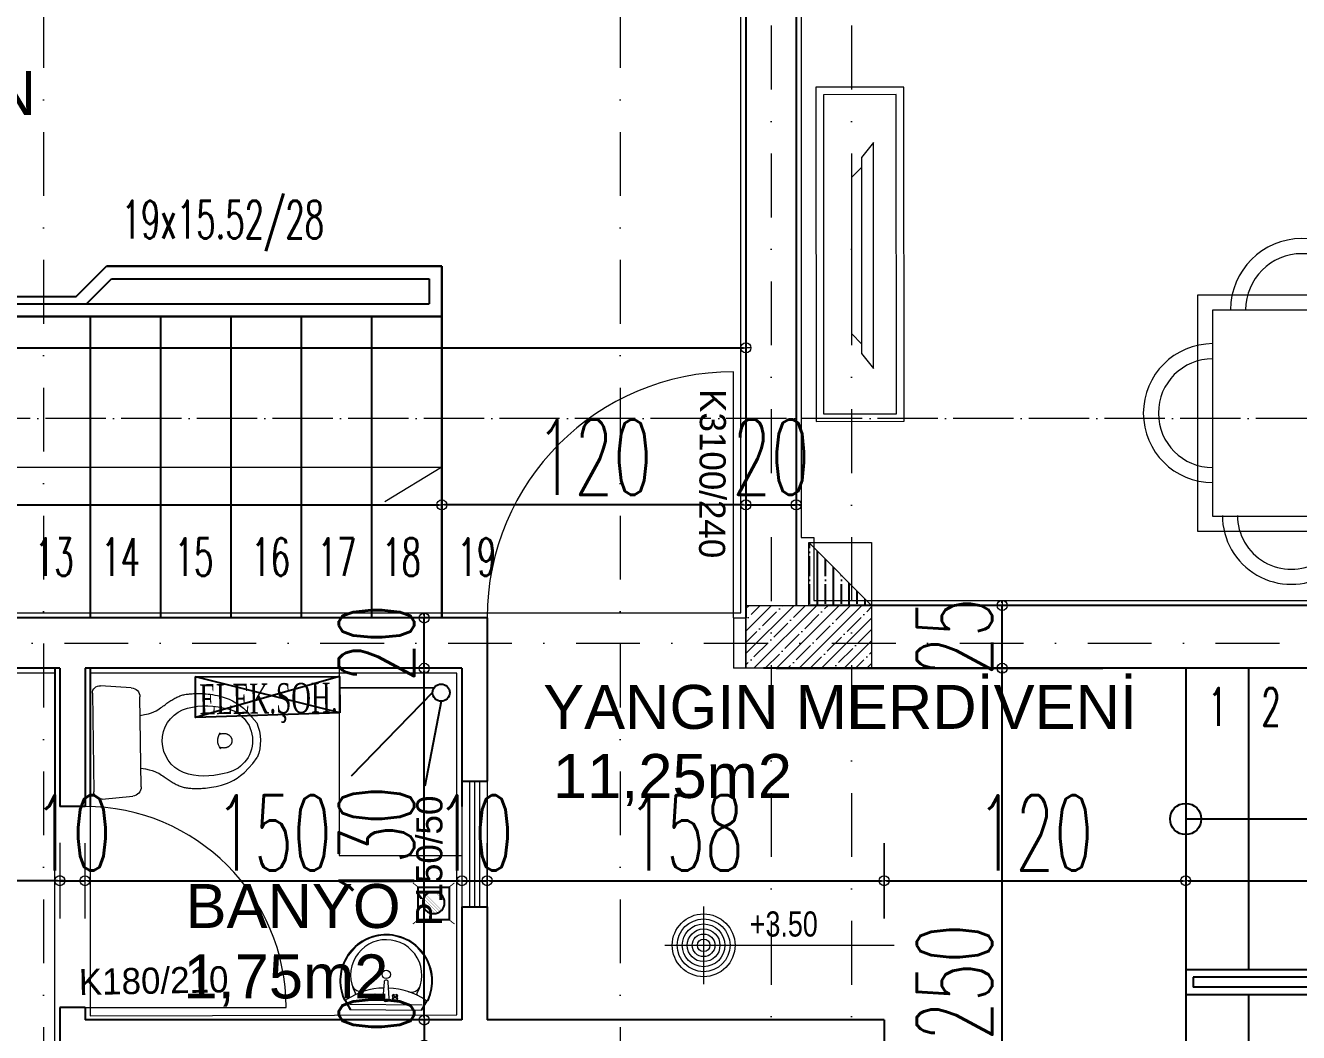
# Model space of a CAD drawing. Header units: millimetres. Extents: x -16104 to 67872, y -88009 to 12107.
# Drawn here: x 12105 to 12612, y 10345 to 10746 of the extents above; entities that cross this region are included whole.
import ezdxf

# ---------------------------------------------------------------- set-up
doc = ezdxf.new("R2010")
doc.units = ezdxf.units.MM
for name, pattern in [('ACAD_ISO04W100', [30, 24, -3, 0, -3]), ('ACAD_ISO07W100', [3, 0, -3]), ('DASHDOTX2', [50.8, 25.4, -12.7, 0, -12.7])]:
    doc.linetypes.add(name, pattern=pattern)
doc.layers.get('0').update_dxf_attribs({"color": 241})
for name, color, linetype, lineweight in [('AKS', 1, 'ACAD_ISO07W100', 5), ('akslar', 144, 'Continuous', 20), ('baca', 46, 'Continuous', 5), ('duvar', 123, 'Continuous', 25), ('emsal&kolon', 1, 'Continuous', 5), ('kapı', 3, 'Continuous', 5), ('kolon', 1, 'Continuous', 5), ('KOTLAR', 5, 'Continuous', 20), ('merdiven', 4, 'Continuous', 25), ('OLCU', 54, 'Continuous', 13), ('PASEMCON', 2, 'Continuous', 9), ('pencere', 5, 'Continuous', 5), ('POZ', 36, 'Continuous', 18), ('SıVA', 40, 'Continuous', 9), ('tefriş', 30, 'Continuous', 5), ('YAZI', 22, 'Continuous', 18), ('ÖLÇÜ', 252, 'Continuous', 20)]:
    doc.layers.add(name, color=color, linetype=linetype, lineweight=lineweight)
doc.layers.add('tarama korıdor', color=33, linetype='Continuous')
doc.styles.add('DIM', font='Txttw.shx', dxfattribs={"width": 0.6})
doc.styles.add('DIN', font='times.ttf', dxfattribs={"width": 0.6})
doc.styles.add('M2', font='stylu.ttf', dxfattribs={"height": 10})
doc.styles.add('TSIMPLEX', font='tsimplex', dxfattribs={"width": 0.8})
doc.dimstyles.new('50', dxfattribs={"dimscale": 0, "dimtxt": 30, "dimasz": 1, "dimexe": 0, "dimexo": 2, "dimgap": 4, "dimtad": 1, "dimdec": 0, "dimzin": 0, "dimdsep": 46, "dimtxsty": 'DIM', "dimblk1": 'DOT', "dimblk2": 'DOT', "dimsah": 1, "dimcen": 1.5, "dimdle": 3, "dimse1": 1, "dimse2": 1, "dimclrd": 256, "dimclre": 9, "dimclrt": 256, "dimadec": 0, "dimazin": 0, "dimtfac": 0.24, "dimtdec": 0, "dimtix": 1, "dimtmove": 2, "dimatfit": 3, "dimldrblk": 'DOT', "dimfxl": 0, "dimtolj": 1, "dimtzin": 15, "dimarcsym": 0})

# ---------------------------------------------------------------- blocks, each defined once
blk = doc.blocks.new('lavabo')
at = {"layer": 'tefriş', "linetype": 'Continuous'}
for p, q in [((-22.77, -4.94), (-19.92, 0)), ((-22.43, -5.14), (-19.46, 0)), ((-19.92, 0), (19.92, 0)), ((19.46, 0), (22.43, -5.14)), ((19.92, 0), (22.77, -4.94)), ((19.92, -2.7), (-19.92, -2.7)), ((-6.25, -5.54), (-6.77, -6.08)), ((-6.77, -6.08), (-6.31, -7.1)), ((-6.51, -5.81), (-3.84, -8.34)), ((-6.44, -8.41), (-3.91, -5.74)), ((-5.2, -5.94), (-6.25, -5.54)), ((-4.18, -5.48), (-5.2, -5.94)), ((-3.64, -6), (-4.18, -5.48)), ((-4.04, -7.04), (-3.64, -6)), ((-1.17, -15.33), (-1.76, -6.54)), ((1.76, -6.26), (1.14, -15.33)), ((3.38, -5.9), (3.91, -5.38)), ((3.81, -6.94), (3.38, -5.9)), ((3.38, -7.98), (3.81, -6.94)), ((6.25, -8.24), (3.65, -5.64)), ((6.25, -5.64), (3.65, -8.24)), ((3.91, -5.38), (4.95, -5.81)), ((4.95, -5.81), (5.99, -5.38)), ((5.99, -5.38), (6.51, -5.9)), ((6.51, -5.9), (6.08, -6.94)), ((6.08, -6.94), (6.51, -7.98)), ((-6.31, -7.1), (-6.71, -8.15)), ((-6.71, -8.15), (-6.17, -8.66)), ((-6.17, -8.66), (-5.15, -8.21)), ((-5.15, -8.21), (-4.1, -8.61)), ((-4.1, -8.61), (-3.58, -8.07)), ((-3.58, -8.07), (-4.04, -7.04)), ((3.91, -8.51), (3.38, -7.98)), ((4.95, -8.08), (3.91, -8.51)), ((5.99, -8.51), (4.95, -8.08)), ((6.51, -7.98), (5.99, -8.51))]:
    blk.add_line(p, q, dxfattribs=at)
at = {"layer": 'tefriş', "linetype": 'Continuous', "extrusion": (0, 0, -1)}
for centre, major_axis, ratio, start_param, end_param in [((0, -16), (-18.1, -18.1), 1, 5.497787, 7.48683), ((0, -16), (-17.82, -17.82), 1, 5.497787, 7.48683), ((-22.66, -5.93), (-0.566, -0.566), 1, 1.203644, 1.828723), ((-23.47, -4.54), (-0.566, 0.566), 1, 2.879793, 3.399519), ((-22.66, -5.93), (-0.283, 0.283), 1, -0.367152, 0.257926), ((-23.47, -4.54), (-0.849, -0.849), 1, 4.45059, 4.970315), ((-22.3, -6.09), (-0.566, -0.566), 1, 1.828723, 2.945097), ((-0.28, 26.67), (-27.35, -27.35), 1, 5.526576, 6.089571), ((0, -6.4), (-1.25, -1.25), 1, 0.7034, 3.844992), ((0, -16), (-18.1, -18.1), 1, 3.508745, 5.497787), ((0, -16), (-17.82, -17.82), 1, 3.508745, 5.497787), ((0.28, 26.67), (-27.35, -27.35), 1, 4.906004, 5.469573), ((22.3, -6.09), (-0.566, 0.566), 1, 0.196496, 1.31287), ((23.47, -4.54), (-0.849, 0.849), 1, 4.454463, 4.974188), ((23.47, -4.54), (-0.566, -0.566), 1, 6.025259, 6.544985), ((22.66, -5.93), (-0.283, 0.283), 1, 1.31287, 1.937948), ((22.66, -5.93), (-0.566, 0.566), 1, 1.31287, 1.937948), ((0, -19.04), (-13.92, 13.92), 1, 3.926991, 6.023888), ((-13.8, -15.22), (-3.8, -3.8), 1, 1.128011, 2.639725), ((-17.71, -8.76), (-0.566, -0.566), 1, 2.805213, 4.453092), ((0, -19.04), (-13.92, 13.92), 1, 1.830093, 3.926991), ((13.8, -15.22), (-3.8, -3.8), 1, 2.072664, 3.584378), ((17.71, -8.76), (-0.566, -0.566), 1, 0.259297, 1.907176), ((-0.01, -19.56), (0, 2.35), 0.991954, 1.570796326779968, 7.853981633959554), ((-0.01, -15.24), (-0.82, 0.82), 1, 2.438193, 5.415789)]:
    blk.add_ellipse(centre, major_axis=major_axis, ratio=ratio, start_param=start_param, end_param=end_param, dxfattribs=at)
blk = doc.blocks.new('klozet')
at = {"layer": 'tefriş', "linetype": 'Continuous'}
for p, q in [((3.25, 22.57), (15.54, 21.55)), ((0, -19.58), (0, 19.58)), ((18.91, 17.89), (18.91, -17.89)), ((29.64, 15.18), (30.02, 15.45)), ((30.02, 15.45), (30.4, 15.7)), ((30.4, 15.7), (30.79, 15.96)), ((30.79, 15.96), (31.18, 16.21)), ((31.18, 16.21), (31.58, 16.45)), ((31.58, 16.45), (31.98, 16.68)), ((31.98, 16.68), (32.38, 16.91)), ((32.38, 16.91), (32.78, 17.13)), ((32.78, 17.13), (33.18, 17.33)), ((33.18, 17.33), (33.58, 17.53)), ((33.58, 17.53), (33.97, 17.7)), ((33.97, 17.7), (34.36, 17.87)), ((34.36, 17.87), (34.75, 18.02)), ((34.75, 18.02), (35.14, 18.15)), ((35.14, 18.15), (35.54, 18.28)), ((35.54, 18.28), (35.95, 18.39)), ((35.95, 18.39), (36.37, 18.48)), ((36.37, 18.48), (36.8, 18.57)), ((36.8, 18.57), (37.26, 18.64)), ((37.26, 18.64), (37.72, 18.7)), ((37.72, 18.7), (38.2, 18.75)), ((38.2, 18.75), (38.69, 18.79)), ((38.69, 18.79), (39.18, 18.82)), ((39.18, 18.82), (39.68, 18.85)), ((39.68, 18.85), (40.18, 18.87)), ((40.18, 18.87), (40.67, 18.89)), ((40.67, 18.89), (41.16, 18.9)), ((41.16, 18.9), (41.66, 18.9)), ((41.66, 18.9), (42.17, 18.9)), ((42.17, 18.9), (42.7, 18.89)), ((42.7, 18.89), (43.26, 18.86)), ((43.26, 18.86), (43.87, 18.83)), ((43.87, 18.83), (44.52, 18.78)), ((44.52, 18.78), (45.24, 18.71)), ((45.24, 18.71), (46.03, 18.62)), ((46.03, 18.62), (46.88, 18.51)), ((46.88, 18.51), (47.8, 18.36)), ((47.8, 18.36), (48.78, 18.18)), ((48.78, 18.18), (49.81, 17.95)), ((49.81, 17.95), (50.9, 17.66)), ((50.9, 17.66), (52.04, 17.32)), ((52.04, 17.32), (53.23, 16.91)), ((53.23, 16.91), (54.46, 16.42)), ((54.46, 16.42), (55.75, 15.8)), ((55.75, 15.8), (57.1, 15.02)), ((18.91, 10.5), (20.67, 10.81)), ((20.67, 10.81), (22.16, 11.15)), ((22.16, 11.15), (23.39, 11.51)), ((23.39, 11.51), (24.42, 11.88)), ((24.42, 11.88), (25.26, 12.26)), ((25.26, 12.26), (25.97, 12.64)), ((25.97, 12.64), (26.56, 13.02)), ((26.56, 13.02), (27.09, 13.38)), ((27.09, 13.38), (27.58, 13.72)), ((27.58, 13.72), (28.03, 14.04)), ((28.03, 14.04), (28.46, 14.34)), ((28.46, 14.34), (28.87, 14.64)), ((28.87, 14.64), (29.26, 14.92)), ((29.26, 14.92), (29.64, 15.18)), ((57.1, 15.02), (58.53, 14.02)), ((58.53, 14.02), (60.05, 12.75)), ((60.05, 12.75), (61.66, 11.16)), ((61.66, 11.16), (63.38, 9.22)), ((63.38, 9.22), (65.22, 6.86)), ((50.48, 2.72), (50.35, 2.67)), ((50.64, 2.77), (50.48, 2.72)), ((50.82, 2.81), (50.64, 2.77)), ((51.02, 2.85), (50.82, 2.81)), ((51.23, 2.88), (51.02, 2.85)), ((51.44, 2.91), (51.23, 2.88)), ((51.66, 2.93), (51.44, 2.91)), ((51.87, 2.94), (51.66, 2.93)), ((52.06, 2.95), (51.87, 2.94)), ((52.26, 2.94), (52.06, 2.95)), ((52.44, 2.93), (52.26, 2.94)), ((52.61, 2.9), (52.44, 2.93)), ((52.78, 2.87), (52.61, 2.9)), ((52.94, 2.83), (52.78, 2.87)), ((53.09, 2.79), (52.94, 2.83)), ((53.25, 2.74), (53.09, 2.79)), ((53.39, 2.68), (53.25, 2.74)), ((53.54, 2.62), (53.39, 2.68)), ((53.68, 2.54), (53.54, 2.62)), ((53.81, 2.47), (53.68, 2.54)), ((53.94, 2.39), (53.81, 2.47)), ((54.07, 2.3), (53.94, 2.39)), ((54.19, 2.2), (54.07, 2.3)), ((54.31, 2.1), (54.19, 2.2)), ((54.42, 2), (54.31, 2.1)), ((54.52, 1.89), (54.42, 2)), ((54.62, 1.77), (54.52, 1.89)), ((54.72, 1.66), (54.62, 1.77)), ((54.8, 1.53), (54.72, 1.66)), ((54.88, 1.41), (54.8, 1.53)), ((54.95, 1.28), (54.88, 1.41)), ((55.02, 1.15), (54.95, 1.28)), ((55.08, 1.01), (55.02, 1.15)), ((55.13, 0.88), (55.08, 1.01)), ((55.17, 0.74), (55.13, 0.88)), ((55.21, 0.6), (55.17, 0.74)), ((55.23, 0.46), (55.21, 0.6)), ((55.25, 0.32), (55.23, 0.46)), ((55.26, 0.18), (55.25, 0.32)), ((55.27, 0.04), (55.26, 0.18)), ((55.26, -0.1), (55.27, 0.04)), ((50.35, -2.59), (50.48, -2.64)), ((50.48, -2.64), (50.64, -2.69)), ((50.64, -2.69), (50.82, -2.73)), ((50.82, -2.73), (51.02, -2.77)), ((51.02, -2.77), (51.23, -2.8)), ((51.23, -2.8), (51.44, -2.83)), ((51.44, -2.83), (51.66, -2.85)), ((51.66, -2.85), (51.87, -2.86)), ((51.87, -2.86), (52.06, -2.87)), ((52.06, -2.87), (52.26, -2.86)), ((52.26, -2.86), (52.44, -2.85)), ((52.44, -2.85), (52.61, -2.82)), ((52.61, -2.82), (52.78, -2.79)), ((52.78, -2.79), (52.94, -2.75)), ((52.94, -2.75), (53.09, -2.71)), ((53.09, -2.71), (53.25, -2.66)), ((53.25, -2.66), (53.39, -2.6)), ((53.39, -2.6), (53.54, -2.54)), ((53.54, -2.54), (53.68, -2.47)), ((53.68, -2.47), (53.81, -2.39)), ((53.81, -2.39), (53.94, -2.31)), ((53.94, -2.31), (54.07, -2.22)), ((54.07, -2.22), (54.19, -2.12)), ((54.19, -2.12), (54.31, -2.02)), ((54.31, -2.02), (54.42, -1.92)), ((54.42, -1.92), (54.52, -1.81)), ((54.52, -1.81), (54.62, -1.69)), ((54.62, -1.69), (54.72, -1.58)), ((54.72, -1.58), (54.8, -1.45)), ((54.8, -1.45), (54.88, -1.33)), ((54.88, -1.33), (54.95, -1.2)), ((54.95, -1.2), (55.02, -1.07)), ((55.02, -1.07), (55.08, -0.93)), ((55.08, -0.93), (55.13, -0.8)), ((55.13, -0.8), (55.17, -0.66)), ((55.17, -0.66), (55.21, -0.52)), ((55.21, -0.52), (55.23, -0.38)), ((55.23, -0.38), (55.25, -0.24)), ((55.25, -0.24), (55.26, -0.1)), ((61.66, -11.16), (63.38, -9.22)), ((63.38, -9.22), (65.22, -6.86)), ((18.91, -10.5), (20.67, -10.81)), ((20.67, -10.81), (22.16, -11.15)), ((22.16, -11.15), (23.39, -11.51)), ((23.39, -11.51), (24.42, -11.88)), ((24.42, -11.88), (25.26, -12.26)), ((25.26, -12.26), (25.97, -12.64)), ((25.97, -12.64), (26.56, -13.02)), ((26.56, -13.02), (27.09, -13.38)), ((27.09, -13.38), (27.58, -13.72)), ((27.58, -13.72), (28.03, -14.04)), ((28.03, -14.04), (28.46, -14.34)), ((28.46, -14.34), (28.87, -14.64)), ((28.87, -14.64), (29.26, -14.92)), ((29.26, -14.92), (29.64, -15.18)), ((29.64, -15.18), (30.02, -15.45)), ((55.75, -15.8), (57.1, -15.02)), ((57.1, -15.02), (58.53, -14.02)), ((58.53, -14.02), (60.05, -12.75)), ((60.05, -12.75), (61.66, -11.16)), ((30.02, -15.45), (30.4, -15.7)), ((30.4, -15.7), (30.79, -15.96)), ((30.79, -15.96), (31.18, -16.21)), ((31.18, -16.21), (31.58, -16.45)), ((31.58, -16.45), (31.98, -16.68)), ((31.98, -16.68), (32.38, -16.91)), ((32.38, -16.91), (32.78, -17.13)), ((32.78, -17.13), (33.18, -17.33)), ((33.18, -17.33), (33.58, -17.53)), ((33.58, -17.53), (33.97, -17.7)), ((33.97, -17.7), (34.36, -17.87)), ((34.36, -17.87), (34.75, -18.02)), ((34.75, -18.02), (35.14, -18.15)), ((35.14, -18.15), (35.54, -18.28)), ((35.54, -18.28), (35.95, -18.39)), ((35.95, -18.39), (36.37, -18.48)), ((36.37, -18.48), (36.8, -18.57)), ((36.8, -18.57), (37.26, -18.64)), ((37.26, -18.64), (37.72, -18.7)), ((37.72, -18.7), (38.2, -18.75)), ((38.2, -18.75), (38.69, -18.79)), ((38.69, -18.79), (39.18, -18.82)), ((39.18, -18.82), (39.68, -18.85)), ((39.68, -18.85), (40.18, -18.87)), ((40.18, -18.87), (40.67, -18.89)), ((40.67, -18.89), (41.16, -18.9)), ((41.16, -18.9), (41.66, -18.9)), ((41.66, -18.9), (42.17, -18.9)), ((42.17, -18.9), (42.7, -18.89)), ((42.7, -18.89), (43.26, -18.86)), ((43.26, -18.86), (43.87, -18.83)), ((43.87, -18.83), (44.52, -18.78)), ((44.52, -18.78), (45.24, -18.71)), ((45.24, -18.71), (46.03, -18.62)), ((46.03, -18.62), (46.88, -18.51)), ((46.88, -18.51), (47.8, -18.36)), ((47.8, -18.36), (48.78, -18.18)), ((48.78, -18.18), (49.81, -17.95)), ((49.81, -17.95), (50.9, -17.66)), ((50.9, -17.66), (52.04, -17.32)), ((52.04, -17.32), (53.23, -16.91)), ((53.23, -16.91), (54.46, -16.42)), ((54.46, -16.42), (55.75, -15.8)), ((15.54, -21.55), (3.25, -22.57))]:
    blk.add_line(p, q, dxfattribs=at)
for centre, start, end in [((3, 19.58), 85.2364, 180), ((3, -19.58), 180, 274.7636)]:
    blk.add_arc(centre, 3, start, end, dxfattribs=at)
for centre, major_axis, start_param, end_param in [((15.23, 17.89), (2.6, 2.6), 5.497787, 6.985442), ((41.09, 0), (-9.59, 9.59), -0.381645, 1.952441), ((44.74, -13.39), (-19.37, 19.37), -1.051849, -0.451182), ((50.37, 0), (9.28, 9.28), 4.048178, 6.947396), ((49, 0), (-12.46, 12.46), 3.526763, 4.327219), ((54.6, 0.04), (-3.54, 3.54), 0.094871, 1.475925), ((44.74, 13.39), (-19.37, 19.37), 2.021978, 2.622645), ((15.23, -17.89), (-2.6, 2.6), 2.439336, 3.926991)]:
    blk.add_ellipse(centre, major_axis=major_axis, ratio=1, start_param=start_param, end_param=end_param, dxfattribs=at)
blk = doc.blocks.new('DOT')
for p, q in [((0, 15), (0, -15)), ((-2, 0), (0, 0)), ((2, 0), (0, 0))]:
    blk.add_line(p, q)
blk.add_circle((0, 0), 2)
blk = doc.blocks.new('*D582')
at = {"layer": 'Defpoints', "color": 0, "transparency": 16777216}
for p in [(11639.15, 10490.04), (12119.15, 10490.04), (12119.15, 10405.5)]:
    blk.add_point(p, dxfattribs=at)
at = {"layer": 'OLCU', "lineweight": -2, "transparency": 16777216}
blk.add_line((11640.15, 10405.5), (12118.15, 10405.5), dxfattribs=at)
at = {"layer": 'OLCU', "lineweight": -2, "transparency": 16777216, "rotation": 180}
blk.add_blockref('DOT', (11639.15, 10405.5), dxfattribs=at)
at = {"layer": 'OLCU', "lineweight": -2, "transparency": 16777216}
blk.add_blockref('DOT', (12119.15, 10405.5), dxfattribs=at)
at = {"layer": 'OLCU', "transparency": 16777216, "insert": (11879.15, 10424.5), "char_height": 30, "attachment_point": 5, "style": 'DIM'}
blk.add_mtext('\\A1;480', dxfattribs=at)
blk = doc.blocks.new('*D1028')
at = {"layer": 'Defpoints', "color": 0, "transparency": 16777216}
for p in [(12119.15, 10435.04), (12129.15, 10435.04), (12129.15, 10405.48)]:
    blk.add_point(p, dxfattribs=at)
at = {"layer": 'OLCU', "lineweight": -2, "transparency": 16777216}
for p, q in [((12118.15, 10405.48), (12117.15, 10405.48)), ((12119.15, 10405.48), (12129.15, 10405.48)), ((12130.15, 10405.48), (12131.15, 10405.48))]:
    blk.add_line(p, q, dxfattribs=at)
blk.add_blockref('DOT', (12119.15, 10405.48), dxfattribs=at)
at = {"layer": 'OLCU', "lineweight": -2, "transparency": 16777216, "rotation": 180}
blk.add_blockref('DOT', (12129.15, 10405.48), dxfattribs=at)
at = {"layer": 'OLCU', "transparency": 16777216, "insert": (12124.15, 10424.48), "char_height": 30, "attachment_point": 5, "style": 'DIM'}
blk.add_mtext('\\A1;10', dxfattribs=at)
blk = doc.blocks.new('*D583')
at = {"layer": 'Defpoints', "color": 0, "transparency": 16777216}
for p in [(12279.15, 10405.48), (12279.15, 10405.48), (12129.15, 10396.96)]:
    blk.add_point(p, dxfattribs=at)
at = {"layer": 'OLCU', "lineweight": -2, "transparency": 16777216}
blk.add_line((12130.15, 10405.48), (12278.15, 10405.48), dxfattribs=at)
at = {"layer": 'OLCU', "lineweight": -2, "transparency": 16777216, "rotation": 180}
blk.add_blockref('DOT', (12129.15, 10405.48), dxfattribs=at)
at = {"layer": 'OLCU', "lineweight": -2, "transparency": 16777216}
blk.add_blockref('DOT', (12279.15, 10405.48), dxfattribs=at)
at = {"layer": 'OLCU', "transparency": 16777216, "insert": (12204.15, 10424.48), "char_height": 30, "attachment_point": 5, "style": 'DIM'}
blk.add_mtext('\\A1;150', dxfattribs=at)
blk = doc.blocks.new('*D615')
at = {"layer": 'Defpoints', "color": 0, "transparency": 16777216}
for p in [(12264.15, 10510.04), (12264.15, 10510.04), (12264.15, 10490.04)]:
    blk.add_point(p, dxfattribs=at)
at = {"layer": 'OLCU', "lineweight": -2, "transparency": 16777216}
for p, q in [((12264.15, 10511.04), (12264.15, 10512.04)), ((12264.15, 10490.04), (12264.15, 10510.04)), ((12264.15, 10489.04), (12264.15, 10488.04))]:
    blk.add_line(p, q, dxfattribs=at)
for p, rotation in [((12264.15, 10510.04), 270), ((12264.15, 10490.04), 90)]:
    blk.add_blockref('DOT', p, dxfattribs=dict(at, rotation=rotation))
at = {"layer": 'OLCU', "transparency": 16777216, "insert": (12245.15, 10500.04), "char_height": 30, "attachment_point": 5, "rotation": 90, "style": 'DIM'}
blk.add_mtext('\\A1;20', dxfattribs=at)
blk = doc.blocks.new('*D616')
at = {"layer": 'Defpoints', "color": 0, "transparency": 16777216}
for p in [(12307.63, 10350.04), (12264.15, 10340.04), (12307.63, 10340.04)]:
    blk.add_point(p, dxfattribs=at)
at = {"layer": 'OLCU', "lineweight": -2, "transparency": 16777216}
for p, q in [((12264.15, 10351.04), (12264.15, 10352.04)), ((12264.15, 10350.04), (12264.15, 10340.04)), ((12264.15, 10339.04), (12264.15, 10338.04))]:
    blk.add_line(p, q, dxfattribs=at)
for p, rotation in [((12264.15, 10350.04), 270), ((12264.15, 10340.04), 90)]:
    blk.add_blockref('DOT', p, dxfattribs=dict(at, rotation=rotation))
at = {"layer": 'OLCU', "transparency": 16777216, "insert": (12245.15, 10345.04), "char_height": 30, "attachment_point": 5, "rotation": 90, "style": 'DIM'}
blk.add_mtext('\\A1;10', dxfattribs=at)
blk = doc.blocks.new('*D617')
at = {"layer": 'Defpoints', "color": 0, "transparency": 16777216}
for p in [(12264.15, 10490.04), (12264.15, 10490.04), (12264.15, 10350.04)]:
    blk.add_point(p, dxfattribs=at)
at = {"layer": 'OLCU', "lineweight": -2, "transparency": 16777216}
blk.add_line((12264.15, 10351.04), (12264.15, 10489.04), dxfattribs=at)
for p, rotation in [((12264.15, 10490.04), 90), ((12264.15, 10350.04), 270)]:
    blk.add_blockref('DOT', p, dxfattribs=dict(at, rotation=rotation))
at = {"layer": 'OLCU', "transparency": 16777216, "insert": (12245.15, 10420.04), "char_height": 30, "attachment_point": 5, "rotation": 90, "style": 'DIM'}
blk.add_mtext('\\A1;130', dxfattribs=at)
blk = doc.blocks.new('DFG')
at = {"layer": 'tefriş'}
for points in [[(38169.15, -3228.78), (38169.11, -3095.78), (38204.11, -3095.77), (38204.15, -3228.77)], [(38172.15, -3225.78), (38172.11, -3098.78), (38201.11, -3098.77), (38201.15, -3225.77)], [(38187.31, -3200.75), (38187.26, -3122.74), (38191.96, -3116.74), (38192.02, -3206.74)]]:
    blk.add_lwpolyline(points, close=True, dxfattribs=at)
blk.add_lwpolyline([(38187.26, -3126.64), (38183.36, -3130.59), (38183.41, -3192.9), (38187.31, -3196.85)], dxfattribs=at)
blk = doc.blocks.new('rb')
at = {"layer": 'tefriş'}
for points in [[(1548.4, 487.07), (1595.5, 487.07), (1595.5, 394.92), (1548.4, 394.92)], [(1551.4, 484.07), (1592.5, 484.07), (1592.5, 397.92), (1551.4, 397.92)]]:
    blk.add_lwpolyline(points, close=True, dxfattribs=at)
for centre, radius, start, end in [((1571.95, 484.07), 12.83, 0, 180), ((1571.95, 484.07), 9.83, 0, 180), ((1551.4, 466.84), 14.18, 90, 270), ((1592.5, 466.49), 13.72, 270, 90), ((1551.4, 466.84), 11.18, 90, 270), ((1592.5, 466.49), 10.72, 270, 90), ((1551.4, 415.62), 14.18, 90, 270), ((1551.4, 415.62), 11.18, 90, 270), ((1592.29, 413.54), 13.72, 270, 90), ((1592.29, 413.54), 10.72, 270, 90), ((1571.95, 397.92), 13.83, 180, 0), ((1571.95, 397.92), 10.83, 180, 0)]:
    blk.add_arc(centre, radius, start, end, dxfattribs=at)
blk = doc.blocks.new('*D449')
at = {"layer": 'Defpoints', "color": 0, "transparency": 16777216}
for p in [(11792.15, 10555.04), (12271.15, 10555.04), (12271.15, 10555.04)]:
    blk.add_point(p, dxfattribs=at)
at = {"layer": 'OLCU', "lineweight": -2, "transparency": 16777216}
blk.add_line((11793.15, 10555.04), (12270.15, 10555.04), dxfattribs=at)
at = {"layer": 'OLCU', "lineweight": -2, "transparency": 16777216, "rotation": 180}
blk.add_blockref('DOT', (11792.15, 10555.04), dxfattribs=at)
at = {"layer": 'OLCU', "lineweight": -2, "transparency": 16777216}
blk.add_blockref('DOT', (12271.15, 10555.04), dxfattribs=at)
at = {"layer": 'OLCU', "transparency": 16777216, "insert": (11953.14, 10575.99), "char_height": 30, "attachment_point": 5, "style": 'DIM'}
blk.add_mtext('\\A1;480', dxfattribs=at)
blk = doc.blocks.new('*D450')
at = {"layer": 'Defpoints', "color": 0, "transparency": 16777216}
for p in [(12271.15, 10555.04), (12271.15, 10545.04), (12392.15, 10545.04)]:
    blk.add_point(p, dxfattribs=at)
at = {"layer": 'OLCU', "lineweight": -2, "transparency": 16777216}
blk.add_line((12391.15, 10555.04), (12272.15, 10555.04), dxfattribs=at)
at = {"layer": 'OLCU', "lineweight": -2, "transparency": 16777216, "rotation": 180}
blk.add_blockref('DOT', (12271.15, 10555.04), dxfattribs=at)
at = {"layer": 'OLCU', "lineweight": -2, "transparency": 16777216}
blk.add_blockref('DOT', (12392.15, 10555.04), dxfattribs=at)
at = {"layer": 'OLCU', "transparency": 16777216, "insert": (12331.65, 10574.04), "char_height": 30, "attachment_point": 5, "style": 'DIM'}
blk.add_mtext('\\A1;120', dxfattribs=at)
blk = doc.blocks.new('*D451')
at = {"layer": 'Defpoints', "color": 0, "transparency": 16777216}
for p in [(12392.15, 10555.04), (12412.15, 10555.07), (12412.15, 10555.04)]:
    blk.add_point(p, dxfattribs=at)
at = {"layer": 'OLCU', "lineweight": -2, "transparency": 16777216}
for p, q in [((12391.15, 10555.07), (12390.15, 10555.07)), ((12392.15, 10555.07), (12412.15, 10555.07)), ((12413.15, 10555.07), (12414.15, 10555.07))]:
    blk.add_line(p, q, dxfattribs=at)
blk.add_blockref('DOT', (12392.15, 10555.07), dxfattribs=at)
at = {"layer": 'OLCU', "lineweight": -2, "transparency": 16777216, "rotation": 180}
blk.add_blockref('DOT', (12412.15, 10555.07), dxfattribs=at)
at = {"layer": 'OLCU', "transparency": 16777216, "insert": (12402.15, 10574.07), "char_height": 30, "attachment_point": 5, "style": 'DIM'}
blk.add_mtext('\\A1;20', dxfattribs=at)
blk = doc.blocks.new('*D452')
at = {"layer": 'Defpoints', "color": 0, "transparency": 16777216}
for p in [(11642.15, 10617.54), (12392.15, 10617.54), (12392.15, 10617.54)]:
    blk.add_point(p, dxfattribs=at)
at = {"layer": 'OLCU', "lineweight": -2, "transparency": 16777216}
blk.add_line((11643.15, 10617.54), (12391.15, 10617.54), dxfattribs=at)
at = {"layer": 'OLCU', "lineweight": -2, "transparency": 16777216, "rotation": 180}
blk.add_blockref('DOT', (11642.15, 10617.54), dxfattribs=at)
at = {"layer": 'OLCU', "lineweight": -2, "transparency": 16777216}
blk.add_blockref('DOT', (12392.15, 10617.54), dxfattribs=at)
at = {"layer": 'OLCU', "transparency": 16777216, "insert": (12017.15, 10636.54), "char_height": 30, "attachment_point": 5, "style": 'DIM'}
blk.add_mtext('\\A1;750', dxfattribs=at)
blk = doc.blocks.new('Kot')
at = {"layer": 'KOTLAR'}
for p, q in [((0, 0.155), (0, -0.155)), ((-0.155, 0), (0.7586, 0))]:
    blk.add_line(p, q, dxfattribs=at)
for radius in [0.125, 0.105, 0.085, 0.065, 0.045, 0.045, 0.025]:
    blk.add_circle((0, 0), radius, dxfattribs=at)
at = {"layer": 'YAZI', "style": 'TSIMPLEX', "width": 0.8}
blk.add_attdef('KOTH', (0.1836, 0.0349), '', height=0.1, dxfattribs=at)
blk = doc.blocks.new('*D493')
at = {"layer": 'Defpoints', "color": 0, "transparency": 16777216}
for p in [(12289.15, 10405.48), (12447.15, 10405.48), (12447.15, 10350.04)]:
    blk.add_point(p, dxfattribs=at)
at = {"layer": 'OLCU', "lineweight": -2, "transparency": 16777216}
blk.add_line((12290.15, 10405.48), (12446.15, 10405.48), dxfattribs=at)
at = {"layer": 'OLCU', "lineweight": -2, "transparency": 16777216, "rotation": 180}
blk.add_blockref('DOT', (12289.15, 10405.48), dxfattribs=at)
at = {"layer": 'OLCU', "lineweight": -2, "transparency": 16777216}
blk.add_blockref('DOT', (12447.15, 10405.48), dxfattribs=at)
at = {"layer": 'OLCU', "transparency": 16777216, "insert": (12368.15, 10424.48), "char_height": 30, "attachment_point": 5, "style": 'DIM'}
blk.add_mtext('\\A1;158', dxfattribs=at)
blk = doc.blocks.new('*D2000')
at = {"layer": 'Defpoints', "color": 0, "transparency": 16777216}
for p in [(12447.15, 10405.48), (12567.15, 10405.48), (12567.15, 10405.48)]:
    blk.add_point(p, dxfattribs=at)
at = {"layer": 'OLCU', "lineweight": -2, "transparency": 16777216}
blk.add_line((12448.15, 10405.48), (12566.15, 10405.48), dxfattribs=at)
at = {"layer": 'OLCU', "lineweight": -2, "transparency": 16777216, "rotation": 180}
blk.add_blockref('DOT', (12447.15, 10405.48), dxfattribs=at)
at = {"layer": 'OLCU', "lineweight": -2, "transparency": 16777216}
blk.add_blockref('DOT', (12567.15, 10405.48), dxfattribs=at)
at = {"layer": 'OLCU', "transparency": 16777216, "insert": (12507.15, 10424.48), "char_height": 30, "attachment_point": 5, "style": 'DIM'}
blk.add_mtext('\\A1;120', dxfattribs=at)
blk = doc.blocks.new('*D2001')
at = {"layer": 'Defpoints', "color": 0, "transparency": 16777216}
for p in [(12567.15, 10405.48), (12742.15, 10405.48), (12742.15, 10405.48)]:
    blk.add_point(p, dxfattribs=at)
at = {"layer": 'OLCU', "lineweight": -2, "transparency": 16777216}
blk.add_line((12568.15, 10405.48), (12741.15, 10405.48), dxfattribs=at)
at = {"layer": 'OLCU', "lineweight": -2, "transparency": 16777216, "rotation": 180}
blk.add_blockref('DOT', (12567.15, 10405.48), dxfattribs=at)
at = {"layer": 'OLCU', "lineweight": -2, "transparency": 16777216}
blk.add_blockref('DOT', (12742.15, 10405.48), dxfattribs=at)
at = {"layer": 'OLCU', "transparency": 16777216, "insert": (12654.65, 10424.48), "char_height": 30, "attachment_point": 5, "style": 'DIM'}
blk.add_mtext('\\A1;175', dxfattribs=at)
blk = doc.blocks.new('*D2005')
at = {"layer": 'Defpoints', "color": 0, "transparency": 16777216}
for p in [(12494.15, 10490.04), (12494.15, 10490.04), (12494.15, 10240.04)]:
    blk.add_point(p, dxfattribs=at)
at = {"layer": 'OLCU', "lineweight": -2, "transparency": 16777216}
blk.add_line((12494.15, 10241.04), (12494.15, 10489.04), dxfattribs=at)
for p, rotation in [((12494.15, 10490.04), 90), ((12494.15, 10240.04), 270)]:
    blk.add_blockref('DOT', p, dxfattribs=dict(at, rotation=rotation))
at = {"layer": 'OLCU', "transparency": 16777216, "insert": (12475.15, 10365.04), "char_height": 30, "attachment_point": 5, "rotation": 90, "style": 'DIM'}
blk.add_mtext('\\A1;250', dxfattribs=at)
blk = doc.blocks.new('*D2006')
at = {"layer": 'Defpoints', "color": 0, "transparency": 16777216}
for p in [(12494.14, 10515.04), (12494.15, 10515.04), (12494.15, 10490.04)]:
    blk.add_point(p, dxfattribs=at)
at = {"layer": 'OLCU', "lineweight": -2, "transparency": 16777216}
for p, q in [((12494.14, 10516.04), (12494.14, 10517.04)), ((12494.14, 10490.04), (12494.14, 10515.04)), ((12494.14, 10489.04), (12494.14, 10488.04))]:
    blk.add_line(p, q, dxfattribs=at)
for p, rotation in [((12494.14, 10515.04), 270), ((12494.14, 10490.04), 90)]:
    blk.add_blockref('DOT', p, dxfattribs=dict(at, rotation=rotation))
at = {"layer": 'OLCU', "transparency": 16777216, "insert": (12475.14, 10502.54), "char_height": 30, "attachment_point": 5, "rotation": 90, "style": 'DIM'}
blk.add_mtext('\\A1;25', dxfattribs=at)
blk = doc.blocks.new('A$C412C2498')
at = {"color": 5, "const_width": 0.6}
for points in [[(3.64, 24.29), (0.19, 27)], [(23.8, 24.29), (27.26, 27)], [(3.64, 2.95), (0.19, 0.24)], [(23.8, 2.95), (27.26, 0.24)]]:
    blk.add_lwpolyline(points, dxfattribs=at)
at = {"color": 5}
blk.add_lwpolyline([(23.8, 24.29), (3.64, 24.29), (3.64, 2.95), (23.8, 2.95)], close=True, dxfattribs=at)
at = {"const_width": 0.1}
for points in [[(6.68, 12.23), (14.63, 20.17)], [(6.76, 14.48), (12.37, 20.1)], [(7.15, 10.44), (16.41, 19.71)], [(7.89, 9.07), (17.79, 18.97)], [(8.8, 8), (18.86, 18.06)], [(9.96, 7.09), (19.77, 16.9)], [(11.26, 6.45), (20.41, 15.6)], [(13.03, 6.04), (20.82, 13.83)], [(14.77, 6.07), (20.78, 12.09)], [(17.41, 7.02), (19.84, 9.45)]]:
    blk.add_lwpolyline(points, dxfattribs=at)
blk.add_circle((13.74, 13.11), 7.12)
blk = doc.blocks.new('A$C5E2C1EC0')
at = {"xscale": 0.6105719971092185, "yscale": 0.6105719971092185, "zscale": 0.6105719971092185}
blk.add_blockref('A$C412C2498', (0, 0), dxfattribs=at)
blk = doc.blocks.new('90')
at = {"layer": 'duvar'}
for p, q in [((76726.22, -20900.91), (76710.05, -20843.58)), ((76711.76, -20900.91), (76726.22, -20843.58))]:
    blk.add_line(p, q, dxfattribs=at)
blk.add_lwpolyline([(76711.76, -20900.91), (76710.05, -20843.58), (76726.22, -20843.58), (76726.22, -20900.91)], close=True, dxfattribs=at)
at = {"layer": 'PASEMCON', "color": 7, "style": 'DIN', "width": 0.6}
blk.add_text('ELEK.ŞOH.', height=12.004, rotation=270.6425, dxfattribs=at).set_placement((76711.3, -20845.16))
blk = doc.blocks.new('*D3981')
at = {"layer": 'Defpoints', "color": 0, "transparency": 16777216}
for p in [(12279.15, 10405.48), (12289.15, 10405.48), (12289.15, 10405.48)]:
    blk.add_point(p, dxfattribs=at)
at = {"layer": 'OLCU', "lineweight": -2, "transparency": 16777216}
for p, q in [((12278.15, 10405.48), (12277.15, 10405.48)), ((12279.15, 10405.48), (12289.15, 10405.48)), ((12290.15, 10405.48), (12291.15, 10405.48))]:
    blk.add_line(p, q, dxfattribs=at)
blk.add_blockref('DOT', (12279.15, 10405.48), dxfattribs=at)
at = {"layer": 'OLCU', "lineweight": -2, "transparency": 16777216, "rotation": 180}
blk.add_blockref('DOT', (12289.15, 10405.48), dxfattribs=at)
at = {"layer": 'OLCU', "transparency": 16777216, "insert": (12284.15, 10424.48), "char_height": 30, "attachment_point": 5, "style": 'DIM'}
blk.add_mtext('\\A1;10', dxfattribs=at)

msp = doc.modelspace()

# ---------------------------------------------------------------- hatches: boundary and pattern name
h = msp.add_hatch()
h.set_pattern_fill('ANSI35,_O', color=256, angle=45)
h.set_pattern_definition([(90, (0, 0), (-6.35, 1e-15), []), (90, (3.175, 3.175), (-6.35, 1e-15), [7.9375, -1.5875, 0, -1.5875])])
h.paths.add_polyline_path([(12434.15, 10523.04), (12419.15, 10538.04), (12419.15, 10517.04), (12434.15, 10517.04)])
h.paths.add_polyline_path([(12434.15, 10523.04), (12434.15, 10517.04), (12440.15, 10517.04)])
h.paths.add_polyline_path([(12440.15, 10517.04), (12434.15, 10517.04), (12434.15, 10515.04), (12442.15, 10515.04)])
h.paths.add_polyline_path([(12419.15, 10538.04), (12417.15, 10540.04), (12417.15, 10515.04), (12434.15, 10515.04), (12434.15, 10517.04), (12419.15, 10517.04)])
at = {"layer": 'kolon'}
h = msp.add_hatch(dxfattribs=at)
h.set_pattern_fill('ANSI35,_O', color=256)
h.set_pattern_definition([(45, (3602.555, 1e-10), (-4.490128, 4.490128), []), (45, (3607.0454, 1e-10), (-4.490128, 4.490128), [7.9375, -1.5875, 0, -1.5875])])
h.paths.add_polyline_path([(12392.15, 10515.04), (12392.15, 10500.04), (12432.15, 10500.04), (12432.15, 10515.04)])
h.paths.add_polyline_path([(12392.15, 10500.04), (12392.15, 10490.04), (12432.15, 10490.04), (12432.15, 10500.04)])
h.paths.add_polyline_path([(12432.15, 10500.04), (12432.15, 10490.04), (12442.15, 10490.04), (12442.15, 10500.04)])
h.paths.add_polyline_path([(12432.15, 10515.04), (12432.15, 10500.04), (12442.15, 10500.04), (12442.15, 10515.04)])

# ---------------------------------------------------------------- linework, layer by layer
at = {"color": 42}
msp.add_circle((12270.88, 10480.33), 3.43, dxfattribs=at)
at = {"layer": 'AKS', "color": 1, "linetype": 'ACAD_ISO04W100'}
msp.add_line((13311.33, 10589.37), (10702.98, 10589.37), dxfattribs=at)
at = {"layer": 'akslar', "linetype": 'DASHDOTX2'}
for p, q in [((12112.65, 11925.04), (12112.65, 9115.54)), ((12342.15, 11925.04), (12342.15, 9115.54)), ((12402.15, 11916.48), (12402.15, 9115.54)), ((12434.15, 11916.48), (12434.15, 9115.54)), ((10492.15, 10500.04), (13542.15, 10500.04))]:
    msp.add_line(p, q, dxfattribs=at)
at = {"layer": 'baca'}
msp.add_lwpolyline([(12417.15, 10540.04), (12442.15, 10540.04), (12442.15, 10515.04), (12417.15, 10515.04), (12417.15, 10540.04), (12442.15, 10515.04)], dxfattribs=at)
at = {"layer": 'duvar'}
for p, q in [((12392.15, 10760.04), (12392.15, 10510.04)), ((12412.15, 10760.04), (12412.15, 10515.04)), ((12882.15, 10515.04), (12417.15, 10515.04)), ((12289.15, 10510.04), (11747.15, 10510.04)), ((12289.15, 10510.04), (12289.15, 10445.04)), ((12119.15, 10490.04), (12061.13, 10490.04)), ((12117.15, 10490.04), (12117.15, 10435.04)), ((12119.15, 10490.04), (12119.15, 10435.04)), ((12279.15, 10490.04), (12129.15, 10490.04)), ((12134.15, 10490.04), (12129.15, 10490.04)), ((12149.15, 10490.04), (12129.15, 10490.04)), ((12129.15, 10490.04), (12129.15, 10435.04)), ((12134.15, 10490.04), (12129.15, 10490.04)), ((12129.15, 10490.04), (12129.15, 10435.04)), ((12131.15, 10490.04), (12131.15, 10435.04)), ((12279.15, 10490.04), (12279.15, 10435.04)), ((12279.15, 10490.04), (12279.15, 10445.04)), ((12534.15, 10490.04), (12399.15, 10490.04)), ((12409.15, 10490.04), (12402.15, 10490.04)), ((12404.15, 10490.04), (12534.15, 10490.04)), ((12534.15, 10490.04), (12409.15, 10490.04)), ((12534.15, 10490.04), (12409.15, 10490.04)), ((12534.15, 10490.04), (12414.15, 10490.04)), ((12862.15, 10490.04), (12434.15, 10490.04)), ((12279.15, 10445.04), (12289.15, 10445.04)), ((12129.15, 10435.04), (12119.15, 10435.04)), ((12567.15, 10430.04), (12800.84, 10430.04)), ((12279.15, 10395.04), (12289.15, 10395.04)), ((12279.15, 10395.04), (12279.15, 10350.04)), ((12289.15, 10395.04), (12289.15, 10350.04)), ((12567.15, 10370.04), (12567.15, 10360.04)), ((12119.15, 10355.04), (12119.15, 10335.04)), ((12129.15, 10355.04), (12119.15, 10355.04)), ((12129.15, 10355.04), (12129.15, 10350.04)), ((12279.15, 10350.04), (12129.15, 10350.04)), ((12447.15, 10350.04), (12289.15, 10350.04)), ((12294.15, 10350.04), (12289.15, 10350.04)), ((12404.15, 10350.04), (12399.15, 10350.04)), ((12447.15, 10350.04), (12447.15, 10240.04))]:
    msp.add_line(p, q, dxfattribs=at)
msp.add_circle((12567.15, 10430.04), 6.21, dxfattribs=at)
at = {"layer": 'emsal&kolon'}
msp.add_lwpolyline([(12392.15, 10490.04), (12392.15, 10515.04), (12442.15, 10515.04), (12442.15, 10490.04), (12392.15, 10490.04)], dxfattribs=at)
at = {"layer": 'kapı'}
for p, q in [((12387.15, 10510.04), (12387.15, 10608.04)), ((12129.15, 10355.04), (12209.15, 10355.04))]:
    msp.add_line(p, q, dxfattribs=at)
for centre, radius, start, end in [((12387.15, 10510.04), 98, 90, 180), ((12129.15, 10355.04), 80, 0, 90)]:
    msp.add_arc(centre, radius, start, end, dxfattribs=at)
at = {"layer": 'merdiven'}
for p, q in [((12125.65, 10638.04), (12137.65, 10650.04)), ((12271.15, 10650.04), (12137.65, 10650.04)), ((12137.65, 10650.04), (12271.15, 10650.04)), ((12271.15, 10510.04), (12271.15, 10650.04)), ((12271.15, 10650.04), (12271.15, 10510.04)), ((12271.15, 10510.04), (12271.15, 10650.04)), ((12271.15, 10650.04), (12271.15, 10510.04)), ((12129.72, 10635.04), (12139.72, 10645.04)), ((12139.72, 10645.04), (12266.15, 10645.04)), ((12266.15, 10645.04), (12266.15, 10635.04)), ((11772.15, 10635.04), (12266.15, 10635.04)), ((11908.65, 10638.04), (12125.65, 10638.04)), ((12271.15, 10630.04), (11767.15, 10630.04)), ((11767.15, 10630.04), (12271.15, 10630.04)), ((12131.15, 10630.04), (12131.15, 10510.04)), ((12159.15, 10630.04), (12159.15, 10510.04)), ((12187.15, 10630.04), (12187.15, 10510.04)), ((12215.15, 10630.04), (12215.15, 10510.04)), ((12243.15, 10630.04), (12243.15, 10510.04)), ((12567.15, 10490.04), (12567.15, 10370.04)), ((12592.15, 10490.04), (12592.15, 10370.04)), ((12742.15, 10370.04), (12567.15, 10370.04)), ((12739.15, 10367.04), (12570.15, 10367.04)), ((12570.15, 10367.04), (12570.15, 10363.04)), ((12739.15, 10363.04), (12570.15, 10363.04)), ((12742.15, 10360.04), (12567.15, 10360.04)), ((12567.15, 10360.04), (12567.15, 10240.04)), ((12592.15, 10360.04), (12592.15, 10240.04))]:
    msp.add_line(p, q, dxfattribs=at)
at = {"layer": 'pencere'}
for p, q in [((12279.15, 10445.04), (12279.15, 10395.04)), ((12282.15, 10445.04), (12282.15, 10395.04)), ((12284.15, 10445.04), (12284.15, 10395.04)), ((12286.15, 10445.04), (12286.15, 10395.04)), ((12289.15, 10445.04), (12289.15, 10395.04))]:
    msp.add_line(p, q, dxfattribs=at)
at = {"layer": 'SıVA'}
for points in [[(12419.15, 10812.04), (12418.96, 10758.04), (12414.15, 10758.04), (12414.15, 10542.04), (12419.15, 10542.04), (12419.15, 10517.04), (13015.15, 10517.04), (13015.15, 10600.04), (13015.15, 10982.73), (12990.15, 10982.73), (12990.15, 10997.73), (12507.15, 10997.73), (12414.15, 10997.73), (12414.15, 10852.04), (12414.15, 10852.04), (12413.92, 10812.04)], [(12390.15, 10512.04), (12390.15, 10788.04), (12277.15, 10788.04), (11747.15, 10788.04), (11644.15, 10788.04), (11644.15, 10512.04), (11762.15, 10512.04)], [(12001.15, 9732.54), (12117.15, 9732.54), (12117.15, 9970.54), (12117.15, 10245.04), (12117.15, 10488.04), (11747.15, 10488.04), (11641.15, 10488.04), (11641.15, 10435.04), (11641.15, 10352.04), (11909.15, 10352.04), (12001.15, 10352.04), (12001.15, 10060.04), (12001.15, 9970.04)], [(12277.15, 10488.04), (12131.15, 10488.04), (12131.15, 10351.76), (12277.15, 10352.04)]]:
    msp.add_lwpolyline(points, close=True, dxfattribs=at)
at = {"layer": 'tefriş', "lineweight": 25}
for p, q in [((12267.99, 10482.19), (12230.74, 10482.12)), ((12267.45, 10480.33), (12235.08, 10447.14)), ((12270.88, 10476.91), (12264.42, 10443.14))]:
    msp.add_line(p, q, dxfattribs=at)
at = {"layer": 'ÖLÇÜ'}
for p, q in [((11767.15, 10570.04), (12271.15, 10570.04)), ((12271.15, 10570.04), (12248.51, 10556.26)), ((12387.15, 10510.04), (12387.15, 10490.04)), ((12387.15, 10510.04), (12392.15, 10510.04)), ((12392.15, 10510.04), (12392.15, 10490.04)), ((12230.26, 10490.04), (12230.26, 10415.55)), ((12392.15, 10490.04), (12387.15, 10490.04)), ((12230.26, 10415.55), (12279.15, 10415.55))]:
    msp.add_line(p, q, dxfattribs=at)

# ---------------------------------------------------------------- block references
at = {"ltscale": 50, "xscale": -1, "rotation": 180}
msp.add_blockref('A$C5E2C1EC0', (12259.51, 10404.75), dxfattribs=at)
at = {"layer": 'KOTLAR', "ltscale": 0.01, "xscale": 100, "yscale": 100, "zscale": 100}
msp.add_blockref('Kot', (12375.32, 10379.76), dxfattribs=at).add_auto_attribs({'KOTH': '+3.50'})
at = {"layer": 'pencere', "xscale": 2, "yscale": 2, "zscale": 2, "rotation": 270}
msp.add_blockref('rb', (11782.11, 13735.46), dxfattribs=at)
at = {"layer": 'SıVA', "rotation": 90.11159870775337}
msp.add_blockref('90', (-8520.96, -66280.1), dxfattribs=at)
at = {"layer": 'tarama korıdor', "xscale": -1, "rotation": 180.0586309656334}
msp.add_blockref('DFG', (-25745.85, 7453.46), dxfattribs=at)
at = {"layer": 'tefriş', "xscale": -1, "rotation": 180.8402425944919}
msp.add_blockref('klozet', (12132.36, 10460.47), dxfattribs=at)
at = {"layer": 'tefriş', "xscale": -0.720000000026148, "yscale": 0.720000000030268, "zscale": 0.7200000000000002, "rotation": 179.4708559790052}
msp.add_blockref('lavabo', (12248.91, 10354.11), dxfattribs=at)

# ---------------------------------------------------------------- texts
at = {"layer": 'emsal&kolon', "char_height": 17.5, "width": 1076.8413, "attachment_point": 9}
for s, insert in [('{\\fArial|b0|i0|c162|p34;MERDİVEN}', (12109.67, 10710.23)), ('{\\fArial|b0|i0|c162|p34;YANGIN MERDİVENİ}', (12547.79, 10465.65)), ('{\\fArial|b0|i0|c162|p34;11,25m2}', (12410.48, 10435.15)), ('{\\fArial|b0|i0|c162|p34;BANYO}', (12254.76, 10386.41)), ('{\\fArial|b0|i0|c162|p34;1,75m2}', (12249.86, 10355.38))]:
    msp.add_mtext(s, dxfattribs=dict(at, insert=insert))
at = {"layer": 'OLCU', "char_height": 15, "attachment_point": 5, "style": 'DIM'}
for s, insert in [('\\A1;19x15.52/28', (12183.99, 10666.09)), ('\\A1;13', (12116.95, 10534.3)), ('\\A1;14', (12143.33, 10534.3)), ('\\A1;15', (12172.54, 10534.3)), ('\\A1;16', (12203.02, 10534.3)), ('\\A1;17', (12229.43, 10534.3)), ('\\A1;18', (12255.1, 10534.3)), ('\\A1;19', (12285.07, 10534.3)), ('\\A1;1', (12579.86, 10474.62)), ('\\A1;2', (12601.09, 10474.62))]:
    msp.add_mtext(s, dxfattribs=dict(at, insert=insert))
at = {"layer": 'POZ', "style": 'M2', "flags": 4}
for tag, p, rotation in [('K3100/240', (12373.89, 10601.12), 269.64), ('P150/50', (12271.26, 10387.52), 89.836), ('K180/210', (12126.79, 10359.92), 1.1392)]:
    msp.add_attdef(tag, p, 'K1 80/210', height=10.4, rotation=rotation, dxfattribs=at)

# ---------------------------------------------------------------- dimensions: what is measured, and where the dimension line sits
at = {"layer": 'OLCU'}
for p1, p2, distance, picture, middle in [((11642.15, 10617.54), (12392.15, 10617.54), 0, '*D452', (12017.15, 10636.54)), ((12392.15, 10555.04), (12412.15, 10555.04), 0.03, '*D451', (12402.15, 10574.07))]:
    dim = msp.add_aligned_dim(p1=p1, p2=p2, distance=distance, dimstyle='50', override={"dimscale": 1}, dxfattribs=at)
    dim.commit()
    dim.dimension.update_dxf_attribs({"geometry": picture, "text_midpoint": middle})
dim = msp.add_linear_dim(base=(12271.15, 10555.04), p1=(11792.15, 10555.04), p2=(12271.15, 10555.04), text='480', dimstyle='50', override={"dimscale": 1}, dxfattribs=at)
dim.commit()
dim.dimension.update_dxf_attribs({"geometry": '*D449', "text_midpoint": (11953.14, 10575.99), "dimtype": 160})
dim = msp.add_linear_dim(base=(12271.15, 10555.04), p1=(12392.15, 10545.04), p2=(12271.15, 10545.04), text='120', dimstyle='50', override={"dimscale": 1}, dxfattribs=at)
dim.commit()
dim.dimension.update_dxf_attribs({"geometry": '*D450', "text_midpoint": (12331.65, 10574.04)})
for base, p1, p2, picture, middle in [((12264.15, 10510.04), (12264.15, 10490.04), (12264.15, 10510.04), '*D615', (12245.15, 10500.04)), ((12494.14, 10515.04), (12494.15, 10490.04), (12494.15, 10515.04), '*D2006', (12475.14, 10502.54)), ((12494.15, 10490.04), (12494.15, 10240.04), (12494.15, 10490.04), '*D2005', (12475.15, 10365.04)), ((12264.15, 10340.04), (12307.63, 10350.04), (12307.63, 10340.04), '*D616', (12245.15, 10345.04))]:
    dim = msp.add_linear_dim(base=base, p1=p1, p2=p2, angle=90, dimstyle='50', override={"dimscale": 1}, dxfattribs=at)
    dim.commit()
    dim.dimension.update_dxf_attribs({"geometry": picture, "text_midpoint": middle})
dim = msp.add_linear_dim(base=(12264.15, 10490.04), p1=(12264.15, 10350.04), p2=(12264.15, 10490.04), angle=90, text='130', dimstyle='50', override={"dimscale": 1}, dxfattribs=at)
dim.commit()
dim.dimension.update_dxf_attribs({"geometry": '*D617', "text_midpoint": (12245.15, 10420.04)})
for base, p1, p2, picture, middle in [((12119.15, 10405.5), (11639.15, 10490.04), (12119.15, 10490.04), '*D582', (11879.15, 10424.5)), ((12129.15, 10405.48), (12119.15, 10435.04), (12129.15, 10435.04), '*D1028', (12124.15, 10424.48)), ((12279.15, 10405.48), (12129.15, 10396.96), (12279.15, 10405.48), '*D583', (12204.15, 10424.48)), ((12289.15, 10405.48), (12279.15, 10405.48), (12289.15, 10405.48), '*D3981', (12284.15, 10424.48)), ((12447.15, 10405.48), (12289.15, 10405.48), (12447.15, 10350.04), '*D493', (12368.15, 10424.48)), ((12567.15, 10405.48), (12447.15, 10405.48), (12567.15, 10405.48), '*D2000', (12507.15, 10424.48)), ((12742.15, 10405.48), (12567.15, 10405.48), (12742.15, 10405.48), '*D2001', (12654.65, 10424.48))]:
    dim = msp.add_linear_dim(base=base, p1=p1, p2=p2, dimstyle='50', override={"dimscale": 1}, dxfattribs=at)
    dim.commit()
    dim.dimension.update_dxf_attribs({"geometry": picture, "text_midpoint": middle})

doc.saveas('drawing.dxf')
